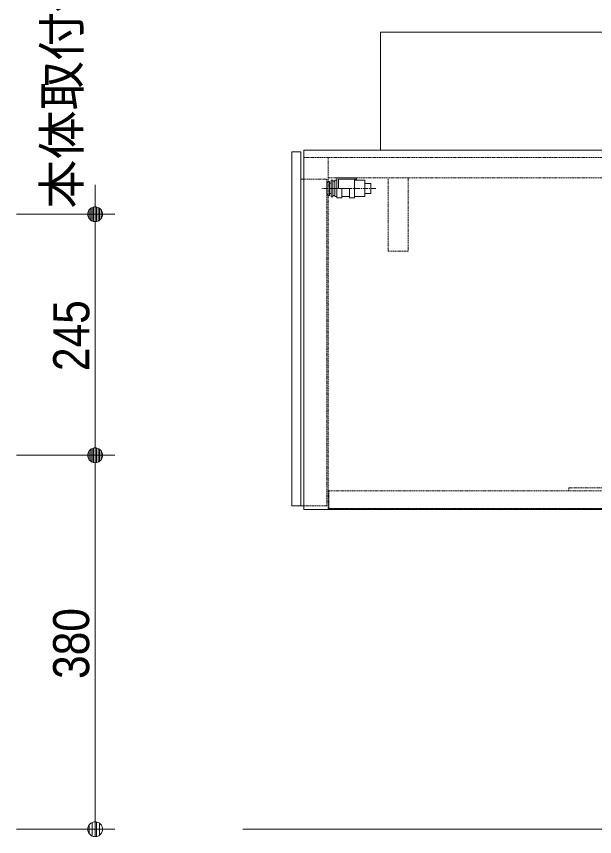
# Model space of a CAD drawing. Units: millimetres, scale not verified. Extents: x -6062 to 6062, y -3045 to 3045.
# Drawn here: x 1008 to 1595, y -2078 to -1244 of the extents above; entities that cross this region are included whole.
import ezdxf
from ezdxf.enums import TextEntityAlignment as Align

# ---------------------------------------------------------------- set-up
doc = ezdxf.new("R2010")
doc.units = ezdxf.units.MM
doc.header["$LTSCALE"] = 20
doc.linetypes.add('CHAIN1', pattern=[8, 5, -1, 1, -1])
doc.linetypes.add('DASHED1', pattern=[1.8, 1.2, -0.6])
for name, color, linetype, lineweight in [('0-1_5ボウル・キャビネット', 7, 'Continuous', 9), ('0-2_2寸法-1', 7, 'Continuous', 9), ('0-3_0', 7, 'Continuous', 9), ('0-4_2寸法-2', 7, 'Continuous', 9)]:
    doc.layers.add(name, color=color, linetype=linetype, lineweight=lineweight)
doc.styles.add('ＭＳ Ｐゴシック', font='')
doc.styles.get('ＭＳ Ｐゴシック').set_extended_font_data('MS PGothic')

# ---------------------------------------------------------------- blocks, each defined once
blk = doc.blocks.new('_Dot')
at = {"layer": '0-3_0'}
for p, q in [((-10, 0), (-20, 0)), ((9.78, 2), (-9.78, 2)), ((7.99, 6), (-7.99, 6)), ((9.16, -3.98), (-9.16, -3.98)), ((6, -7.98), (-6, -7.98))]:
    blk.add_line(p, q, dxfattribs=at)
for points in [[(10, 0), (9.92, 1.25), (9.69, 2.49), (9.3, 3.68), (8.76, 4.82), (8.09, 5.88), (7.29, 6.85), (6.37, 7.71), (5.36, 8.44), (4.26, 9.05), (3.09, 9.51), (1.87, 9.82), (0.63, 9.98), (-0.63, 9.98), (-1.87, 9.82), (-3.09, 9.51), (-4.26, 9.05), (-5.36, 8.44), (-6.37, 7.71), (-7.29, 6.85), (-8.09, 5.88), (-8.76, 4.82), (-9.3, 3.68), (-9.69, 2.49), (-9.92, 1.25), (-10, 0), (0, 0)], [(-10, 0), (-9.92, -1.25), (-9.69, -2.49), (-9.3, -3.68), (-8.76, -4.82), (-8.09, -5.88), (-7.29, -6.85), (-6.37, -7.71), (-5.36, -8.44), (-4.26, -9.05), (-3.09, -9.51), (-1.87, -9.82), (-0.63, -9.98), (0.63, -9.98), (1.87, -9.82), (3.09, -9.51), (4.26, -9.05), (5.36, -8.44), (6.37, -7.71), (7.29, -6.85), (8.09, -5.88), (8.76, -4.82), (9.3, -3.68), (9.69, -2.49), (9.92, -1.25), (10, 0), (0, 0)]]:
    blk.add_lwpolyline(points, close=True, dxfattribs=at)
blk = doc.blocks.new('グループ-13')
at = {"layer": '0-1_5ボウル・キャビネット'}
blk.add_line((62514, -28541), (62674, -28541), dxfattribs=at)
for points in [[(62414, -28211), (62374, -28211), (62374, -28541), (62414, -28541)], [(62774, -28211), (62984, -28211), (62984, -28541), (62774, -28541)]]:
    blk.add_lwpolyline(points, dxfattribs=at)
blk = doc.blocks.new('グループ-14')
at = {"layer": '0-1_5ボウル・キャビネット', "linetype": 'CHAIN1'}
blk.add_line((63204, -28376), (62110, -28376), dxfattribs=at)
at = {"layer": '0-1_5ボウル・キャビネット'}
for points in [[(62414, -28376), (62414, -28160), (62814, -28160), (62814, -28190), (62444, -28190), (62444, -28376)], [(62242, -28234), (62262, -28234), (62262, -28518), (62242, -28518), (62210, -28486), (62210, -28266)], [(62262, -28481), (62262, -28271), (62298, -28271), (62298, -28481)], [(62298, -28546), (62298, -28206), (62334, -28206), (62334, -28546)], [(62334, -28521), (62334, -28231), (62374, -28231), (62374, -28521)], [(62414, -28376), (62444, -28376), (62444, -28190), (62774, -28190), (62774, -28570), (62674, -28570), (62674, -28376), (62514, -28376), (62514, -28570), (62414, -28570)], [(62984, -28476), (62984, -28276), (63104, -28276), (63104, -28476)]]:
    blk.add_lwpolyline(points, close=True, dxfattribs=at)
blk.add_blockref('グループ-13', (0, 0), dxfattribs=at)
blk = doc.blocks.new('グループ-15')
at = {"layer": '0-1_5ボウル・キャビネット', "linetype": 'DASHED1'}
for p, q in [((72500, -27750), (61740, -27750)), ((62240, -27750), (62240, -34900)), ((72500, -28160), (62250, -28160)), ((72090, -28160), (72090, -34462)), ((72090, -30160), (72500, -30160)), ((67900, -34520), (67900, -34880))]:
    blk.add_line(p, q, dxfattribs=at)
at = {"layer": '0-1_5ボウル・キャビネット'}
for p, q in [((61680, -28190), (61740, -28190)), ((61680, -34830), (61740, -34830)), ((62240, -34890), (72500, -34890))]:
    blk.add_line(p, q, dxfattribs=at)
for points in [[(61680, -34830), (61500, -34830), (61500, -27630), (61680, -27630)], [(61740, -27600), (72500, -27600), (72500, -34900), (61740, -34900)]]:
    blk.add_lwpolyline(points, close=True, dxfattribs=at)
at = {"layer": '0-1_5ボウル・キャビネット', "linetype": 'DASHED1'}
for points in [[(63865, -28160), (63865, -29650), (63455, -29650), (63455, -28160)], [(61740, -28190), (62210, -28190), (62210, -34830), (61740, -34830)], [(67130, -34520), (67130, -34460), (72500, -34460)]]:
    blk.add_lwpolyline(points, dxfattribs=at)
blk.add_lwpolyline([(62250, -34520), (72500, -34520), (72500, -34880), (62250, -34880)], close=True, dxfattribs=at)
at = {"layer": '0-1_5ボウル・キャビネット'}
blk.add_blockref('グループ-14', (0, 0), dxfattribs=at)
blk = doc.blocks.new('グループ-37')
at = {"layer": '0-1_5ボウル・キャビネット', "linetype": 'DASHED1'}
for p, q in [((68820, -27450), (68820, -27380)), ((68850, -27450), (68850, -27380)), ((70010, -27470), (68870, -27470)), ((70010, -27500), (68870, -27500)), ((69020, -27470), (69020, -27500)), ((69860, -27470), (69860, -27500)), ((70030, -27380), (70030, -27450)), ((70060, -27380), (70060, -27450))]:
    blk.add_line(p, q, dxfattribs=at)
at = {"layer": '0-1_5ボウル・キャビネット'}
blk.add_lwpolyline([(63300, -25200), (70300, -25200), (70300, -27600), (63300, -27600)], close=True, dxfattribs=at)
at = {"layer": '0-1_5ボウル・キャビネット', "linetype": 'DASHED1'}
for centre, radius, start, end in [((68870, -27450), 50, 180, 270), ((68870, -27450), 20, 180, 270), ((70010, -27450), 50, 270, 0), ((70010, -27450), 20, 270, 0)]:
    blk.add_arc(centre, radius, start, end, dxfattribs=at)

msp = doc.modelspace()

# ---------------------------------------------------------------- linework, layer by layer
at = {"layer": '0-1_5ボウル・キャビネット'}
msp.add_lwpolyline([(1837.5, -1070), (1837.5, -2070), (1237.5, -2070)], dxfattribs=at)
at = {"layer": '0-2_2寸法-1'}
for p, q in [((1007.5, -1445), (1107.5, -1445)), ((1087.5, -1674.99), (1087.5, -1460.01)), ((1007.5, -1690), (1107.5, -1690)), ((1007.5, -1690), (1107.5, -1690)), ((1087.5, -1705.01), (1087.5, -2054.99)), ((1007.5, -2070), (1107.5, -2070))]:
    msp.add_line(p, q, dxfattribs=at)
at = {"layer": '0-4_2寸法-2'}
for p, q in [((1087.5, -1429.99), (1087.5, -1414.99)), ((1007.5, -1445), (1107.5, -1445)), ((1087.5, -1690), (1087.5, -1445)), ((1007.5, -1690), (1107.5, -1690)), ((1087.5, -1705.01), (1087.5, -1720.01))]:
    msp.add_line(p, q, dxfattribs=at)

# ---------------------------------------------------------------- block references
at = {"layer": '0-1_5ボウル・キャビネット', "xscale": 0.05, "yscale": 0.05}
for name in ['グループ-37', 'グループ-15']:
    msp.add_blockref(name, (-1787.5, 0), dxfattribs=at)
at = {"layer": '0-2_2寸法-1', "xscale": 0.7503418, "yscale": 0.7503418}
for p, rotation in [((1087.5, -1445), 90), ((1087.5, -1690), 270), ((1087.5, -1690), 90), ((1087.5, -2070), 270)]:
    msp.add_blockref('_Dot', p, dxfattribs=dict(at, rotation=rotation))
at = {"layer": '0-4_2寸法-2', "xscale": 0.7503418, "yscale": 0.7503418}
for p, rotation in [((1087.5, -1445), 270), ((1087.5, -1690), 90)]:
    msp.add_blockref('_Dot', p, dxfattribs=dict(at, rotation=rotation))

# ---------------------------------------------------------------- texts
at = {"layer": '0-2_2寸法-1', "style": 'ＭＳ Ｐゴシック', "width": 0.9}
for s, p in [('245', (1092.56, -1604.39)), ('380', (1092.46, -1917.28))]:
    msp.add_text(s, height=36.66, rotation=90, dxfattribs=at).set_placement(p, align=Align.BOTTOM_LEFT)
at = {"layer": '0-4_2寸法-2', "style": 'ＭＳ Ｐゴシック'}
msp.add_text('本体取付位置', height=36.66, rotation=90, dxfattribs=at).set_placement((1082.81, -1439.39), align=Align.BOTTOM_LEFT)

doc.saveas('drawing.dxf')
